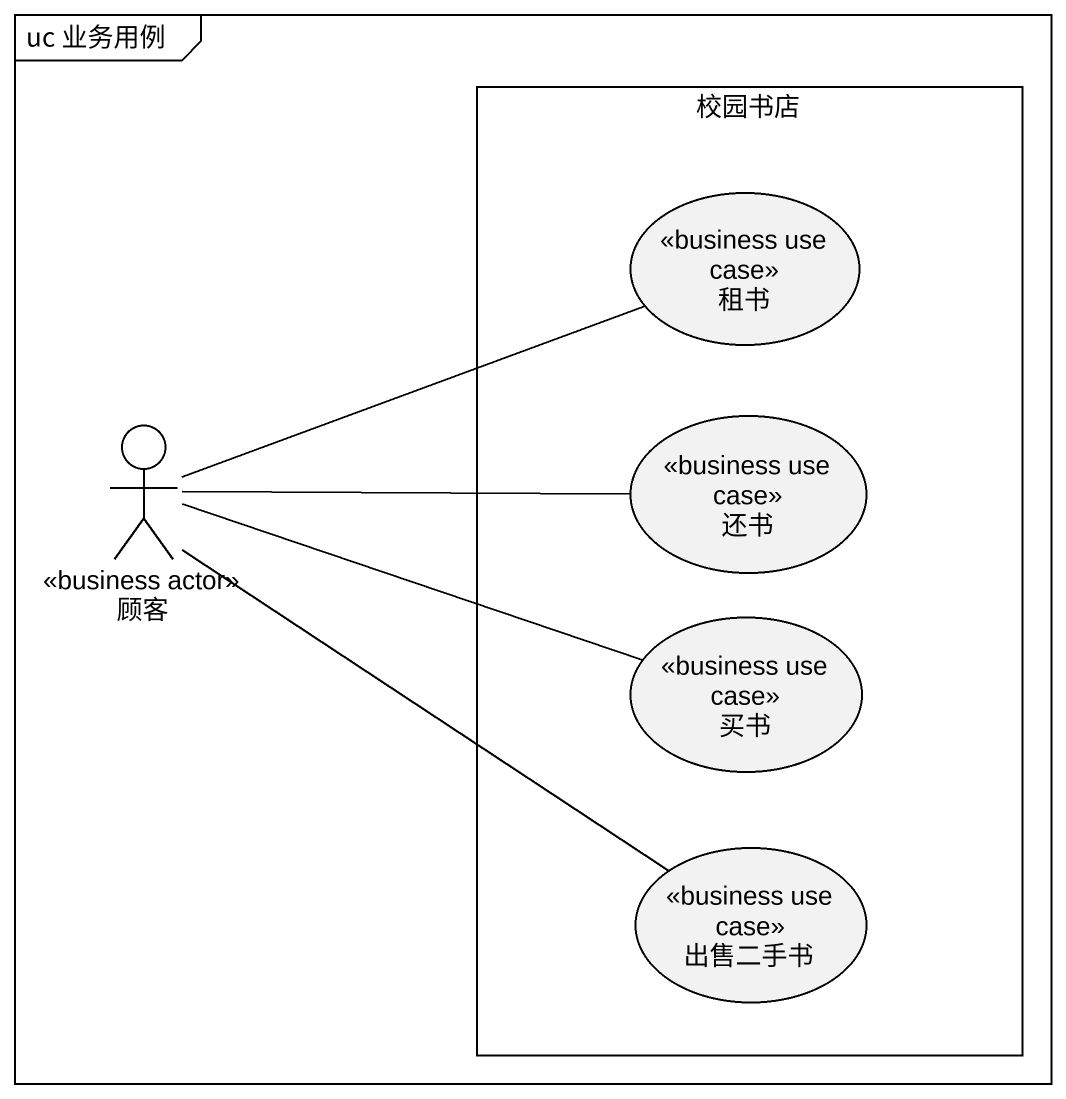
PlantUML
@startuml
mainframe uc 业务用例
rectangle 校园书店 {
  usecase 租书 <<business use case>>
  usecase 还书 <<business use case>>
  usecase 买书 <<business use case>>
  usecase 出售二手书 <<business use case>>
}
actor 顾客 <<business actor>>
顾客 -right- 租书
顾客 -right- 还书
顾客 -right- 买书
顾客 -right- 出售二手书
@enduml
